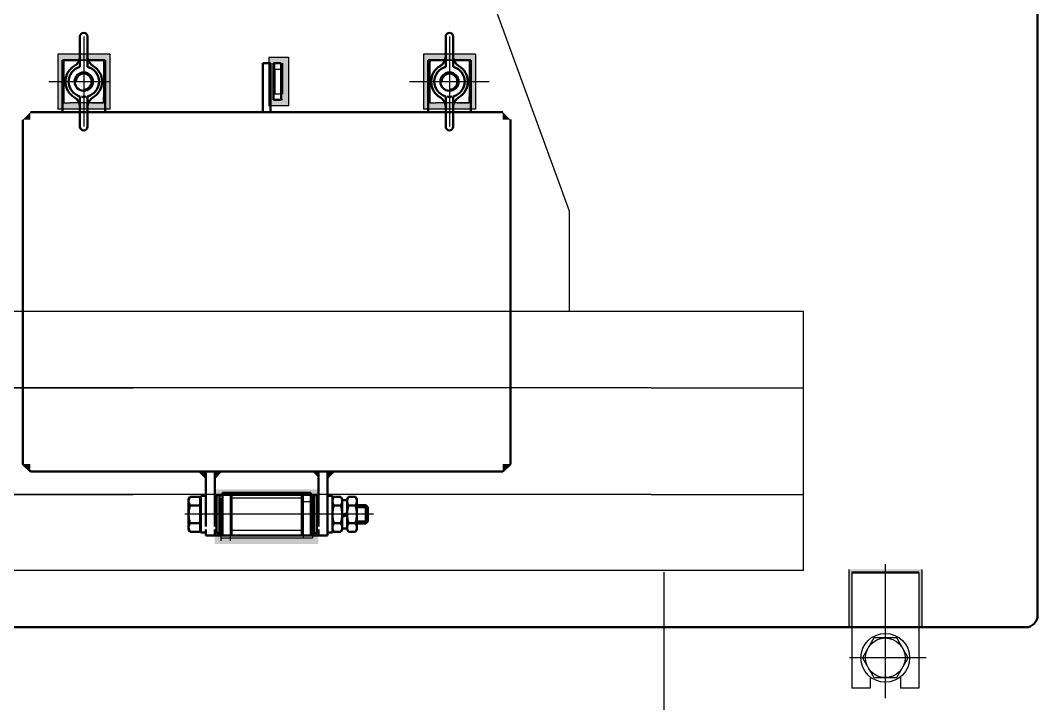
# Model space of a CAD drawing. Extents: x -61205 to 26665, y -81742 to 98141.
# Drawn here: x -38380.2 to -38046.4, y 14167 to 14391.2 of the extents above; entities that cross this region are included whole.
import ezdxf

# ---------------------------------------------------------------- set-up
doc = ezdxf.new("R2010")
doc.units = 0
doc.header["$LTSCALE"] = 1000
doc.header["$MEASUREMENT"] = 0
doc.linetypes.add('AM_ISO08W050', pattern=[18, 12, -1.5, 3, -1.5])
doc.linetypes.add('G', pattern=[2, 1.25, -0.25, 0.25, -0.25])
for name, color, linetype in [('01', 7, 'CONTINUOUS'), ('02', 1, 'CONTINUOUS'), ('05', 4, 'G'), ('08', 1, 'CONTINUOUS'), ('11', 6, 'CONTINUOUS')]:
    doc.layers.add(name, color=color, linetype=linetype)
doc.layers.add('AM_7', color=4, linetype='AM_ISO08W050', lineweight=25)

msp = doc.modelspace()

# ---------------------------------------------------------------- hatches: boundary and pattern name
at = {"layer": '01', "lineweight": 50}
for points in [[(-38379.421, 14358.621), (-38376.921, 14358.621), (-38376.921, 14361.121)], [(-38219.421, 14358.621), (-38221.921, 14358.621), (-38221.921, 14361.121)], [(-38379.421, 14245.621), (-38376.921, 14245.621), (-38376.921, 14243.121)], [(-38219.421, 14245.621), (-38221.921, 14245.621), (-38221.921, 14243.121)], [(-38321.421, 14243.121), (-38319.421, 14241.121), (-38319.421, 14243.121)], [(-38314.421, 14243.121), (-38316.421, 14241.121), (-38316.421, 14243.121)], [(-38284.421, 14243.121), (-38282.421, 14241.121), (-38282.421, 14243.121)], [(-38277.421, 14243.121), (-38279.421, 14241.121), (-38279.421, 14243.121)]]:
    msp.add_hatch(color=256, dxfattribs=at).paths.add_polyline_path(points)
at = {"layer": '02'}
for points in [[(-38352.921, 14376.121), (-38352.921, 14378.121), (-38354.921, 14378.121), (-38356.921, 14378.121), (-38359.421, 14378.121), (-38359.421, 14380.121), (-38350.921, 14380.121), (-38350.921, 14362.121), (-38367.921, 14362.121), (-38367.921, 14380.121), (-38359.421, 14380.121), (-38359.421, 14378.121), (-38361.921, 14378.121), (-38363.921, 14378.121), (-38365.921, 14378.121), (-38365.921, 14376.121), (-38365.921, 14366.121), (-38365.921, 14364.121), (-38363.921, 14364.121), (-38361.921, 14364.121), (-38356.921, 14364.121), (-38354.921, 14364.121), (-38352.921, 14364.121), (-38352.921, 14366.121)], [(-38365.921, 14376.121), (-38365.921, 14378.121), (-38363.921, 14378.121), (-38361.921, 14378.121), (-38359.421, 14378.121), (-38359.421, 14380.121), (-38367.921, 14380.121), (-38367.921, 14362.121), (-38350.921, 14362.121), (-38350.921, 14380.121), (-38359.421, 14380.121), (-38359.421, 14378.121), (-38356.921, 14378.121), (-38354.921, 14378.121), (-38352.921, 14378.121), (-38352.921, 14376.121), (-38352.921, 14366.121), (-38352.921, 14364.121), (-38354.921, 14364.121), (-38356.921, 14364.121), (-38361.921, 14364.121), (-38363.921, 14364.121), (-38365.921, 14364.121), (-38365.921, 14366.121)], [(-38245.921, 14376.121), (-38245.921, 14378.121), (-38243.921, 14378.121), (-38241.921, 14378.121), (-38239.421, 14378.121), (-38239.421, 14380.121), (-38247.921, 14380.121), (-38247.921, 14362.121), (-38230.921, 14362.121), (-38230.921, 14380.121), (-38239.421, 14380.121), (-38239.421, 14378.121), (-38236.921, 14378.121), (-38234.921, 14378.121), (-38232.921, 14378.121), (-38232.921, 14376.121), (-38232.921, 14366.121), (-38232.921, 14364.121), (-38234.921, 14364.121), (-38236.921, 14364.121), (-38241.921, 14364.121), (-38243.921, 14364.121), (-38245.921, 14364.121), (-38245.921, 14366.121)], [(-38232.921, 14376.121), (-38232.921, 14378.121), (-38234.921, 14378.121), (-38236.921, 14378.121), (-38239.421, 14378.121), (-38239.421, 14380.121), (-38230.921, 14380.121), (-38230.921, 14362.121), (-38247.921, 14362.121), (-38247.921, 14380.121), (-38239.421, 14380.121), (-38239.421, 14378.121), (-38241.921, 14378.121), (-38243.921, 14378.121), (-38245.921, 14378.121), (-38245.921, 14376.121), (-38245.921, 14366.121), (-38245.921, 14364.121), (-38243.921, 14364.121), (-38241.921, 14364.121), (-38236.921, 14364.121), (-38234.921, 14364.121), (-38232.921, 14364.121), (-38232.921, 14366.121)]]:
    msp.add_hatch(color=256, dxfattribs=at).paths.add_polyline_path(points)
h = msp.add_hatch(color=256, dxfattribs=at)
h.paths.add_polyline_path([(-38298.74, 14379.121), (-38298.74, 14363.121), (-38292.24, 14363.121), (-38292.24, 14379.121)])
h.paths.add_polyline_path([(-38294.24, 14377.121), (-38294.24, 14375.121), (-38294.24, 14367.121), (-38294.24, 14365.121), (-38296.74, 14365.121), (-38296.74, 14367.121), (-38296.74, 14375.121), (-38296.74, 14377.121)], flags=16)
at = {"layer": '08'}
for points in [[(-38359.421, 14362.121), (-38359.421, 14364.121), (-38363.921, 14364.121), (-38363.921, 14364.121), (-38365.921, 14364.121), (-38365.921, 14366.121), (-38365.921, 14371.121), (-38367.921, 14371.121), (-38367.921, 14362.121)], [(-38359.421, 14362.121), (-38359.421, 14364.121), (-38354.921, 14364.121), (-38354.921, 14364.121), (-38352.921, 14364.121), (-38352.921, 14366.121), (-38352.921, 14371.121), (-38350.921, 14371.121), (-38350.921, 14362.121)], [(-38239.421, 14362.121), (-38239.421, 14364.121), (-38243.921, 14364.121), (-38243.921, 14364.121), (-38245.921, 14364.121), (-38245.921, 14366.121), (-38245.921, 14371.121), (-38247.921, 14371.121), (-38247.921, 14362.121)], [(-38239.421, 14362.121), (-38239.421, 14364.121), (-38234.921, 14364.121), (-38234.921, 14364.121), (-38232.921, 14364.121), (-38232.921, 14366.121), (-38232.921, 14371.121), (-38230.921, 14371.121), (-38230.921, 14362.121)]]:
    msp.add_hatch(color=256, dxfattribs=at).paths.add_polyline_path(points)
h = msp.add_hatch(color=256, dxfattribs=at)
h.paths.add_polyline_path([(-38084.421, 14192.021), (-38084.421, 14211.021), (-38096.421, 14211.021), (-38096.421, 14210.021), (-38085.421, 14210.021), (-38085.421, 14192.021)])
h.paths.add_polyline_path([(-38096.421, 14210.021), (-38096.421, 14211.021), (-38108.421, 14211.021), (-38108.421, 14192.021), (-38107.421, 14192.021), (-38107.421, 14210.021)])
at = {"layer": '11'}
h = msp.add_hatch(color=7, dxfattribs=at)
h.paths.add_polyline_path([(-38314.421, 14221.359), (-38314.421, 14228.359), (-38316.421, 14228.359), (-38316.421, 14219.359), (-38299.421, 14219.359), (-38299.421, 14220.098), (-38299.421, 14220.098), (-38299.421, 14221.359)])
h.paths.add_polyline_path([(-38316.421, 14237.359), (-38316.421, 14228.359), (-38314.421, 14228.359), (-38314.421, 14235.359), (-38299.421, 14235.359), (-38299.421, 14236.27), (-38299.421, 14237.359)])
h = msp.add_hatch(color=7, dxfattribs=at)
h.paths.add_polyline_path([(-38284.421, 14221.359), (-38284.421, 14228.359), (-38282.421, 14228.359), (-38282.421, 14219.359), (-38299.421, 14219.359), (-38299.421, 14220.098), (-38299.421, 14220.098), (-38299.421, 14221.359)])
h.paths.add_polyline_path([(-38282.421, 14237.359), (-38282.421, 14228.359), (-38284.421, 14228.359), (-38284.421, 14235.359), (-38299.421, 14235.359), (-38299.421, 14236.27), (-38299.421, 14237.359)])

# ---------------------------------------------------------------- linework, layer by layer
at = {"layer": '01', "lineweight": 50}
for p, q in [((-38046.421, 14550.021), (-38046.421, 14196.021)), ((-38046.421, 14545.021), (-38046.421, 14196.021)), ((-38360.671, 14385.871), (-38360.671, 14379.348)), ((-38358.171, 14385.871), (-38358.171, 14379.348)), ((-38240.671, 14385.871), (-38240.671, 14379.348)), ((-38238.171, 14385.871), (-38238.171, 14379.348)), ((-38362.921, 14378.121), (-38366.421, 14378.121)), ((-38366.421, 14378.121), (-38366.421, 14361.121)), ((-38365.921, 14378.121), (-38360.893, 14378.121)), ((-38360.671, 14379.348), (-38360.671, 14375.962)), ((-38358.171, 14379.348), (-38358.171, 14375.962)), ((-38357.948, 14378.121), (-38355.921, 14378.121)), ((-38352.421, 14378.121), (-38355.921, 14378.121)), ((-38354.921, 14378.121), (-38352.921, 14378.121)), ((-38352.421, 14361.121), (-38352.421, 14378.121)), ((-38242.921, 14378.121), (-38246.421, 14378.121)), ((-38246.421, 14378.121), (-38246.421, 14361.121)), ((-38245.921, 14378.121), (-38240.893, 14378.121)), ((-38240.671, 14379.348), (-38240.671, 14375.962)), ((-38238.171, 14379.348), (-38238.171, 14375.962)), ((-38237.948, 14378.121), (-38235.921, 14378.121)), ((-38232.421, 14378.121), (-38235.921, 14378.121)), ((-38234.921, 14378.121), (-38232.921, 14378.121)), ((-38232.421, 14361.121), (-38232.421, 14378.121)), ((-38298.184, 14377.121), (-38300.684, 14377.121)), ((-38300.684, 14377.121), (-38300.684, 14375.121)), ((-38300.684, 14375.121), (-38300.684, 14361.121)), ((-38298.184, 14375.121), (-38298.184, 14377.121)), ((-38298.184, 14375.121), (-38298.184, 14361.121)), ((-38294.684, 14377.121), (-38297.184, 14377.121)), ((-38297.184, 14377.121), (-38297.184, 14375.121)), ((-38297.184, 14367.121), (-38297.184, 14375.121)), ((-38294.684, 14375.121), (-38294.684, 14377.121)), ((-38294.684, 14367.121), (-38294.684, 14375.121)), ((-38360.671, 14362.894), (-38360.671, 14366.28)), ((-38358.171, 14362.894), (-38358.171, 14366.28)), ((-38297.184, 14367.121), (-38297.184, 14365.121)), ((-38297.184, 14365.121), (-38294.684, 14365.121)), ((-38294.684, 14365.121), (-38294.684, 14367.121)), ((-38240.671, 14362.894), (-38240.671, 14366.28)), ((-38238.171, 14362.894), (-38238.171, 14366.28)), ((-38376.921, 14361.121), (-38221.921, 14361.121)), ((-38360.671, 14356.371), (-38360.671, 14362.894)), ((-38358.171, 14356.371), (-38358.171, 14362.894)), ((-38240.671, 14356.371), (-38240.671, 14362.894)), ((-38238.171, 14356.371), (-38238.171, 14362.894)), ((-38379.421, 14358.621), (-38379.421, 14245.621)), ((-38219.421, 14358.653), (-38219.421, 14251.121)), ((-38219.421, 14251.121), (-38219.421, 14245.621)), ((-38376.921, 14243.121), (-38379.421, 14245.621)), ((-38379.421, 14245.621), (-38376.921, 14243.121)), ((-38221.921, 14243.121), (-38219.421, 14245.621)), ((-38369.731, 14243.121), (-38376.921, 14243.121)), ((-38221.921, 14243.121), (-38369.731, 14243.121)), ((-38321.421, 14243.121), (-38319.421, 14241.121)), ((-38319.421, 14225.121), (-38319.421, 14243.121)), ((-38314.421, 14243.121), (-38316.421, 14241.121)), ((-38316.421, 14225.121), (-38316.421, 14243.121)), ((-38282.421, 14243.121), (-38282.421, 14225.121)), ((-38279.421, 14243.121), (-38279.421, 14224.122)), ((-38277.421, 14243.121), (-38279.421, 14241.121)), ((-38324.573, 14234.896), (-38325.021, 14234.121)), ((-38325.021, 14234.121), (-38325.021, 14224.121)), ((-38324.573, 14234.896), (-38321.221, 14234.896)), ((-38321.221, 14233.571), (-38321.221, 14234.896)), ((-38321.021, 14223.121), (-38321.021, 14235.121)), ((-38319.421, 14235.121), (-38321.021, 14235.121)), ((-38315.921, 14222.871), (-38315.921, 14235.371)), ((-38313.921, 14235.371), (-38315.921, 14235.371)), ((-38314.921, 14222.871), (-38314.921, 14235.371)), ((-38313.921, 14234.122), (-38313.921, 14236.122)), ((-38313.921, 14236.122), (-38310.921, 14236.122)), ((-38313.921, 14224.122), (-38313.921, 14234.122)), ((-38310.921, 14236.122), (-38310.921, 14234.122)), ((-38307.921, 14236.122), (-38310.921, 14236.122)), ((-38310.921, 14224.122), (-38310.921, 14234.122)), ((-38290.921, 14236.122), (-38307.921, 14236.122)), ((-38287.921, 14236.122), (-38290.921, 14236.122)), ((-38287.921, 14234.122), (-38287.921, 14236.122)), ((-38287.921, 14236.122), (-38284.921, 14236.122)), ((-38287.921, 14224.122), (-38287.921, 14234.122)), ((-38284.921, 14236.122), (-38284.921, 14234.122)), ((-38284.921, 14235.371), (-38282.921, 14235.371)), ((-38284.921, 14224.122), (-38284.921, 14234.122)), ((-38284.921, 14224.122), (-38284.921, 14234.122)), ((-38283.921, 14222.871), (-38283.921, 14235.371)), ((-38282.921, 14222.871), (-38282.921, 14235.371)), ((-38279.421, 14235.121), (-38277.821, 14235.121)), ((-38277.821, 14234.121), (-38277.821, 14235.121)), ((-38277.373, 14234.896), (-38277.821, 14234.121)), ((-38277.821, 14234.121), (-38277.821, 14224.121)), ((-38277.821, 14224.121), (-38277.821, 14234.121)), ((-38277.373, 14234.896), (-38275.068, 14234.896)), ((-38275.068, 14234.896), (-38274.621, 14234.121)), ((-38274.621, 14234.121), (-38274.621, 14233.771)), ((-38272.573, 14234.896), (-38273.021, 14234.121)), ((-38273.021, 14234.121), (-38273.021, 14224.121)), ((-38272.573, 14234.896), (-38270.268, 14234.896)), ((-38270.268, 14234.896), (-38269.821, 14234.121)), ((-38269.821, 14234.121), (-38269.821, 14233.771)), ((-38324.573, 14232.009), (-38321.221, 14232.009)), ((-38321.221, 14224.671), (-38321.221, 14233.571)), ((-38321.221, 14233.571), (-38321.021, 14233.571)), ((-38321.021, 14233.571), (-38321.021, 14232.121)), ((-38321.021, 14232.121), (-38321.021, 14226.121)), ((-38277.373, 14232.009), (-38275.068, 14232.009)), ((-38274.621, 14233.771), (-38274.621, 14228.921)), ((-38273.021, 14233.771), (-38274.621, 14233.771)), ((-38274.621, 14233.771), (-38274.621, 14228.921)), ((-38273.021, 14233.771), (-38273.021, 14229.441)), ((-38272.573, 14232.009), (-38270.268, 14232.009)), ((-38269.821, 14233.771), (-38269.821, 14224.471)), ((-38269.821, 14233.771), (-38269.821, 14228.921)), ((-38269.821, 14232.121), (-38266.834, 14232.121)), ((-38269.821, 14231.508), (-38266.221, 14231.508)), ((-38266.834, 14232.121), (-38266.834, 14226.121)), ((-38266.834, 14232.121), (-38266.221, 14231.508)), ((-38266.221, 14231.508), (-38266.221, 14226.735)), ((-38273.021, 14229.441), (-38274.621, 14228.921)), ((-38274.621, 14228.921), (-38274.621, 14228.281)), ((-38273.021, 14228.801), (-38274.621, 14228.281)), ((-38274.621, 14228.281), (-38274.621, 14224.471)), ((-38274.621, 14228.281), (-38274.621, 14224.471)), ((-38273.021, 14228.801), (-38273.021, 14224.471)), ((-38269.821, 14228.921), (-38269.821, 14228.281)), ((-38269.821, 14228.281), (-38269.821, 14224.471)), ((-38324.573, 14223.346), (-38325.021, 14224.121)), ((-38324.573, 14226.233), (-38321.221, 14226.233)), ((-38321.221, 14223.346), (-38321.221, 14224.671)), ((-38321.221, 14224.671), (-38321.021, 14224.671)), ((-38321.021, 14226.121), (-38321.021, 14224.671)), ((-38319.421, 14222.122), (-38319.421, 14224.122)), ((-38316.421, 14224.122), (-38316.421, 14222.122)), ((-38313.921, 14222.122), (-38313.921, 14224.122)), ((-38310.921, 14224.122), (-38310.921, 14222.122)), ((-38287.921, 14222.122), (-38287.921, 14224.122)), ((-38284.921, 14224.122), (-38284.921, 14222.122)), ((-38282.421, 14222.122), (-38282.421, 14224.122)), ((-38279.421, 14224.122), (-38279.421, 14222.122)), ((-38277.373, 14223.346), (-38277.821, 14224.121)), ((-38277.821, 14223.121), (-38277.821, 14224.121)), ((-38277.373, 14226.234), (-38275.068, 14226.234)), ((-38275.068, 14223.346), (-38274.621, 14224.121)), ((-38274.621, 14224.471), (-38274.621, 14224.121)), ((-38274.621, 14224.471), (-38273.021, 14224.471)), ((-38272.573, 14223.346), (-38273.021, 14224.121)), ((-38272.573, 14226.234), (-38270.268, 14226.234)), ((-38270.268, 14223.346), (-38269.821, 14224.121)), ((-38269.821, 14226.735), (-38266.221, 14226.735)), ((-38269.821, 14226.121), (-38266.834, 14226.121)), ((-38269.821, 14224.471), (-38269.821, 14224.121)), ((-38266.834, 14226.121), (-38266.221, 14226.735)), ((-38324.573, 14223.346), (-38321.221, 14223.346)), ((-38319.421, 14223.121), (-38321.021, 14223.121)), ((-38316.421, 14222.122), (-38319.421, 14222.122)), ((-38313.921, 14222.122), (-38316.421, 14222.122)), ((-38313.921, 14222.871), (-38315.921, 14222.871)), ((-38310.921, 14222.122), (-38313.921, 14222.122)), ((-38307.921, 14222.122), (-38310.921, 14222.122)), ((-38290.921, 14222.122), (-38307.921, 14222.122)), ((-38287.921, 14222.122), (-38290.921, 14222.122)), ((-38284.921, 14222.122), (-38287.921, 14222.122)), ((-38284.921, 14222.871), (-38282.921, 14222.871)), ((-38282.421, 14222.122), (-38284.921, 14222.122)), ((-38279.421, 14222.122), (-38282.421, 14222.122)), ((-38279.421, 14223.121), (-38277.821, 14223.121)), ((-38277.373, 14223.346), (-38275.068, 14223.346)), ((-38272.573, 14223.346), (-38270.268, 14223.346)), ((-38107.421, 14210.021), (-38085.421, 14210.021)), ((-38050.421, 14192.021), (-38674.421, 14192.021)), ((-38108.421, 14192.021), (-38616.421, 14192.021)), ((-38050.421, 14192.021), (-38084.421, 14192.021))]:
    msp.add_line(p, q, dxfattribs=at)
at = {"layer": '01'}
for p, q in [((-38200.055, 14328.621), (-38266.297, 14510.621)), ((-38350.921, 14380.121), (-38367.921, 14380.121)), ((-38367.921, 14380.121), (-38367.921, 14362.121)), ((-38365.921, 14378.121), (-38365.921, 14376.121)), ((-38358.601, 14378.121), (-38363.601, 14378.121)), ((-38360.24, 14378.121), (-38355.24, 14378.121)), ((-38354.921, 14378.121), (-38359.421, 14378.121)), ((-38352.921, 14378.121), (-38354.921, 14378.121)), ((-38352.921, 14378.121), (-38352.921, 14376.121)), ((-38352.921, 14378.121), (-38352.921, 14366.121)), ((-38350.921, 14380.121), (-38350.921, 14362.121)), ((-38350.921, 14380.121), (-38350.921, 14362.121)), ((-38298.74, 14379.121), (-38292.24, 14379.121)), ((-38298.671, 14379.121), (-38298.671, 14363.121)), ((-38292.24, 14379.121), (-38292.24, 14363.121)), ((-38230.921, 14380.121), (-38247.921, 14380.121)), ((-38247.921, 14380.121), (-38247.921, 14362.121)), ((-38245.921, 14378.121), (-38245.921, 14376.121)), ((-38238.601, 14378.121), (-38243.601, 14378.121)), ((-38240.24, 14378.121), (-38235.24, 14378.121)), ((-38234.921, 14378.121), (-38239.421, 14378.121)), ((-38232.921, 14378.121), (-38234.921, 14378.121)), ((-38232.921, 14378.121), (-38232.921, 14366.121)), ((-38232.921, 14378.121), (-38232.921, 14376.121)), ((-38230.921, 14380.121), (-38230.921, 14362.121)), ((-38230.921, 14380.121), (-38230.921, 14362.121)), ((-38365.921, 14376.121), (-38365.921, 14366.121)), ((-38352.921, 14376.121), (-38352.921, 14366.121)), ((-38296.74, 14375.121), (-38296.74, 14377.121)), ((-38294.24, 14375.121), (-38296.74, 14375.121)), ((-38296.74, 14375.121), (-38296.74, 14367.121)), ((-38294.24, 14377.121), (-38294.24, 14375.121)), ((-38294.24, 14375.121), (-38294.24, 14367.121)), ((-38245.921, 14376.121), (-38245.921, 14366.121)), ((-38232.921, 14376.121), (-38232.921, 14366.121)), ((-38352.921, 14364.121), (-38352.921, 14366.121)), ((-38298.24, 14367.121), (-38298.24, 14365.121)), ((-38296.74, 14367.121), (-38294.24, 14367.121)), ((-38294.24, 14365.121), (-38296.74, 14365.121)), ((-38232.921, 14364.121), (-38232.921, 14366.121)), ((-38350.921, 14362.121), (-38367.921, 14362.121)), ((-38354.921, 14364.121), (-38363.921, 14364.121)), ((-38354.921, 14364.121), (-38352.921, 14364.121)), ((-38292.171, 14363.121), (-38298.671, 14363.121)), ((-38230.921, 14362.121), (-38247.921, 14362.121)), ((-38234.921, 14364.121), (-38243.921, 14364.121)), ((-38234.921, 14364.121), (-38232.921, 14364.121)), ((-38200.055, 14295.621), (-38200.055, 14328.621)), ((-38123.255, 14295.621), (-38563.255, 14295.621)), ((-38123.255, 14270.621), (-38123.255, 14295.621)), ((-38563.255, 14270.621), (-38343.255, 14270.621)), ((-38173.255, 14270.621), (-38563.255, 14270.621)), ((-38173.255, 14270.621), (-38123.255, 14270.621)), ((-38123.255, 14235.621), (-38123.255, 14270.621)), ((-38249.778, 14243.121), (-38241.195, 14243.121)), ((-38343.255, 14235.621), (-38563.255, 14235.621)), ((-38563.255, 14235.621), (-38343.255, 14235.621)), ((-38173.255, 14235.621), (-38343.255, 14235.621)), ((-38314.421, 14235.359), (-38284.421, 14235.359)), ((-38314.421, 14234.359), (-38314.421, 14220.359)), ((-38311.421, 14235.885), (-38311.421, 14220.359)), ((-38287.921, 14234.372), (-38310.921, 14234.372)), ((-38287.421, 14235.359), (-38287.421, 14221.359)), ((-38284.421, 14235.359), (-38284.421, 14221.359)), ((-38173.255, 14235.621), (-38123.255, 14235.621)), ((-38123.255, 14210.621), (-38123.255, 14235.621)), ((-38287.421, 14233.359), (-38284.421, 14233.359)), ((-38314.421, 14222.359), (-38311.421, 14222.359)), ((-38314.421, 14221.359), (-38284.421, 14221.359)), ((-38310.921, 14223.872), (-38287.921, 14223.872)), ((-38343.255, 14210.621), (-38563.255, 14210.621)), ((-38173.255, 14210.621), (-38343.255, 14210.621)), ((-38123.255, 14210.621), (-38173.255, 14210.621)), ((-38169.055, 14210.121), (-38169.055, 14134.421)), ((-38085.442, 14192.021), (-38105.442, 14192.021)), ((-38100.173, 14188.521), (-38103.926, 14182.021)), ((-38092.668, 14188.521), (-38100.173, 14188.521)), ((-38088.915, 14182.021), (-38092.668, 14188.521)), ((-38103.926, 14182.021), (-38100.173, 14175.521)), ((-38092.668, 14175.521), (-38088.915, 14182.021)), ((-38100.173, 14175.521), (-38092.668, 14175.521))]:
    msp.add_line(p, q, dxfattribs=at)
at = {"layer": '01', "lineweight": -3, "ltscale": 2}
for p, q in [((-38108.421, 14211.021), (-38108.421, 14192.021)), ((-38084.421, 14211.021), (-38084.421, 14192.021)), ((-38085.421, 14210.021), (-38107.421, 14210.021)), ((-38107.421, 14210.021), (-38107.421, 14172.021)), ((-38085.421, 14210.021), (-38085.421, 14172.021)), ((-38101.421, 14175.776), (-38101.421, 14172.021)), ((-38091.421, 14175.776), (-38091.421, 14172.021)), ((-38101.421, 14172.021), (-38107.421, 14172.021)), ((-38085.421, 14172.021), (-38091.421, 14172.021))]:
    msp.add_line(p, q, dxfattribs=at)
at = {"layer": '01', "lineweight": 50}
for centre in [(-38359.421, 14371.121), (-38239.421, 14371.121)]:
    msp.add_circle(centre, 3, dxfattribs=at)
at = {"layer": '01'}
for radius in [8, 6.5]:
    msp.add_circle((-38096.421, 14182.021), radius, dxfattribs=at)
at = {"layer": '01', "lineweight": 50}
for centre, radius, start, end in [((-38359.421, 14385.871), 1.25, 0, 180), ((-38239.421, 14385.871), 1.25, 0, 180), ((-38364.171, 14379.348), 3.5, 300, 0), ((-38354.671, 14379.348), 3.5, 180, 240), ((-38244.171, 14379.348), 3.5, 300, 0), ((-38234.671, 14379.348), 3.5, 180, 240), ((-38359.421, 14371.121), 6, 120, 240), ((-38359.421, 14371.121), 5, 104.47751, 255.52249), ((-38359.421, 14371.121), 5, 284.47751, 75.52249), ((-38359.421, 14371.121), 6, 300, 60), ((-38239.421, 14371.121), 6, 120, 240), ((-38239.421, 14371.121), 5, 104.47751, 255.52249), ((-38239.421, 14371.121), 5, 284.47751, 75.52249), ((-38239.421, 14371.121), 6, 300, 60), ((-38364.171, 14362.894), 3.5, 0, 60), ((-38359.421, 14371.121), 5, 261.36088, 278.63912), ((-38354.671, 14362.894), 3.5, 120, 180), ((-38244.171, 14362.894), 3.5, 0, 60), ((-38239.421, 14371.121), 5, 261.36088, 278.63912), ((-38234.671, 14362.894), 3.5, 120, 180), ((-38359.421, 14356.371), 1.25, 180, 0), ((-38239.421, 14356.371), 1.25, 180, 0), ((-38322.469, 14233.453), 2.552, 154.44687, 214.44687), ((-38275.268, 14233.452), 2.553, 154.43847, 214.43847), ((-38277.173, 14233.452), 2.553, 325.56153, 25.56153), ((-38270.468, 14233.452), 2.553, 154.43847, 214.43847), ((-38272.373, 14233.452), 2.553, 325.56153, 25.56153), ((-38315.475, 14229.121), 9.545, 162.38753, 197.61247), ((-38268.28, 14229.121), 9.541, 162.38303, 197.61697), ((-38284.161, 14229.121), 9.541, 342.38303, 17.61697), ((-38263.48, 14229.121), 9.541, 162.38303, 197.61697), ((-38279.361, 14229.121), 9.541, 342.38303, 17.61697), ((-38322.469, 14224.789), 2.552, 145.55313, 205.55313), ((-38275.268, 14224.79), 2.553, 145.56153, 205.56153), ((-38277.173, 14224.79), 2.553, 334.43847, 34.43847), ((-38270.468, 14224.79), 2.553, 145.56153, 205.56153), ((-38272.373, 14224.79), 2.553, 334.43847, 34.43847), ((-38050.421, 14196.021), 4, 270, 0)]:
    msp.add_arc(centre, radius, start, end, dxfattribs=at)
at = {"layer": '05', "ltscale": 0.5}
for p, q in [((-38359.421, 14385.871), (-38359.421, 14356.371)), ((-38239.421, 14385.871), (-38239.421, 14356.371)), ((-38370.867, 14371.121), (-38350.921, 14371.121)), ((-38252.57, 14371.121), (-38226.427, 14371.121))]:
    msp.add_line(p, q, dxfattribs=at)
at = {"layer": '05', "lineweight": -3, "ltscale": 2}
msp.add_line((-38096.421, 14212.731), (-38096.421, 14168.818), dxfattribs=at)
at = {"layer": '05'}
msp.add_line((-38083.035, 14182.021), (-38108.209, 14182.021), dxfattribs=at)
at = {"layer": '08'}
for p, q in [((-38365.921, 14366.121), (-38365.921, 14364.121)), ((-38352.921, 14366.121), (-38352.921, 14364.121)), ((-38245.921, 14366.121), (-38245.921, 14364.121)), ((-38232.921, 14366.121), (-38232.921, 14364.121)), ((-38365.921, 14364.121), (-38363.921, 14364.121)), ((-38361.921, 14364.121), (-38363.921, 14364.121)), ((-38356.921, 14364.121), (-38354.921, 14364.121)), ((-38352.921, 14364.121), (-38354.921, 14364.121)), ((-38245.921, 14364.121), (-38243.921, 14364.121)), ((-38241.921, 14364.121), (-38243.921, 14364.121)), ((-38236.921, 14364.121), (-38234.921, 14364.121)), ((-38232.921, 14364.121), (-38234.921, 14364.121))]:
    msp.add_line(p, q, dxfattribs=at)
for centre in [(-38359.421, 14371.121), (-38239.421, 14371.121)]:
    msp.add_arc(centre, 2.459, 270, 180, dxfattribs=at)
at = {"layer": 'AM_7', "color": 1, "linetype": 'G', "lineweight": -3}
msp.add_line((-38264.335, 14229.121), (-38326.259, 14229.121), dxfattribs=at)

doc.saveas('drawing.dxf')
